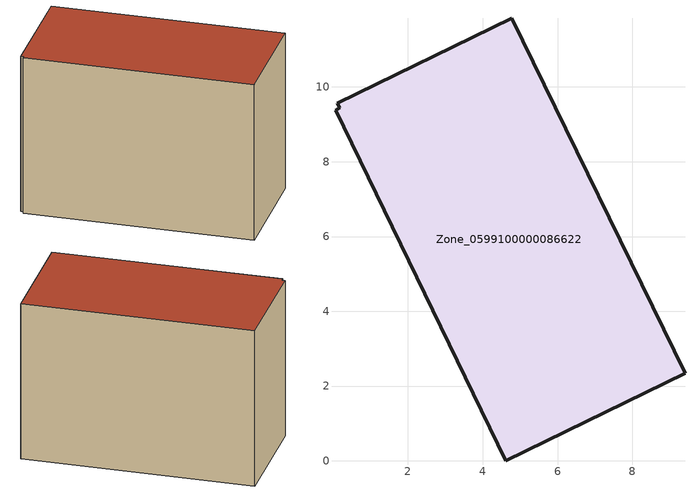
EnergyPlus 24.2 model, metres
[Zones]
Zone_0599100000086622
 floor ground (C_G): 0.11,9.56 4.77,11.84 9.41,2.34 4.62,0 0.06,9.38 0.17,9.44 z0
 wall outside (C_F): 9.41,2.34 4.77,11.84 0.11,9.56 0.17,9.44 0.06,9.38 4.62,0 9.41,2.34 z0:7.53
 roof outside (C_R): 4.77,11.84 0.11,9.56 0.17,9.44 0.06,9.38 4.62,0 9.41,2.34 z7.53
[BUILDING]
Pand.0599100000086622: North Axis=0; Terrain=City; Loads Convergence Tolerance Value=0.04; Temperature Convergence Tolerance Value=0.4; Solar Distribution=FullExterior; Maximum Number of Warmup Days=25; Minimum Number of Warmup Days=1
[Site:Location]
Rotterdam.The.Hague.AP_ZH_NLD Design_Conditions: Latitude=51.96; Longitude=4.45; Time Zone=1; Elevation=-4.5
[SITE:GROUNDTEMPERATURE:BUILDINGSURFACE]
18, 18, 18, 18, 18, 18, 18, 18, 18, 18, 18, 18
[MATERIAL] Thermal Absorptance=0.9; Solar Absorptance=0.7; Visible Absorptance=0.7
Name | Roughness | Thickness | Conductivity | Density | Specific Heat
G.TI.1975-1991 | MediumSmooth | 0.15 | 0.288461 | 540 | 1210
F.TI.1975-1991 | Rough | 0.3 | 0.230769 | 1920 | 840
R.TI.1975-1991 | MediumRough | 0.2 | 0.153846 | 1500 | 1000
[CONSTRUCTION]
C_G: G.TI.1975-1991
C_F: F.TI.1975-1991
C_R: R.TI.1975-1991
[ZONE]
Zone_0599100000086622: Type=1; Multiplier=1; Ceiling Height=Autocalculate; Volume=Autocalculate; Floor Area=autocalculate; Part of Total Floor Area=Yes
[ZONEINFILTRATION:DESIGNFLOWRATE]
Infil_Zone_0599100000086622: Zone or ZoneList or Space or SpaceList=Zone_0599100000086622; Schedule=AlwaysOn; Design Flow Rate Calculation Method=Flow/Area; Flow Rate per Floor Area=0.003; Constant Term Coefficient=1; Temperature Term Coefficient=0; Velocity Term Coefficient=0; Velocity Squared Term Coefficient=0
[HVACTEMPLATE:ZONE:IDEALLOADSAIRSYSTEM]
Zone_0599100000086622: Maximum Heating Supply Air Temperature=50; Minimum Cooling Supply Air Temperature=13; Maximum Heating Supply Air Humidity Ratio=0.0156; Minimum Cooling Supply Air Humidity Ratio=0.0077; Heating Limit=NoLimit; Cooling Limit=NoLimit; Dehumidification Control Type=ConstantSensibleHeatRatio; Cooling Sensible Heat Ratio=0.7; Dehumidification Setpoint=60; Humidification Control Type=None; Humidification Setpoint=30; Outdoor Air Method=None; Outdoor Air Flow Rate per Person=0.00944; Outdoor Air Flow Rate per Zone Floor Area=0; Outdoor Air Flow Rate per Zone=0; Demand Controlled Ventilation Type=None; Outdoor Air Economizer Type=NoEconomizer; Heat Recovery Type=None; Sensible Heat Recovery Effectiveness=0.7; Latent Heat Recovery Effectiveness=0.65
[ZONECONTROL:THERMOSTAT]
ThermostatControl_Zone_0599100000086622: Zone or ZoneList=Zone_0599100000086622; Control Type Schedule=DualSetpointControlType; Control 1=Thermostat_Zone_0599100000086622; Temperature Difference Between Cutout And Setpoint=0
[THERMOSTATSETPOINT:DUALSETPOINT]
Thermostat_Zone_0599100000086622: Heating Setpoint Temperature Schedule=HeatingSetpoint_Zone_0599100000086622; Cooling Setpoint Temperature Schedule=CoolingSetpoint_Zone_0599100000086622
[SCHEDULE:COMPACT]
HeatingSetpoint_Zone_0599100000086622: Through: 12/31, For: AllDays, Until: 24:00, 21
CoolingSetpoint_Zone_0599100000086622: Through: 12/31, For: AllDays, Until: 24:00, 24
DualSetpointControlType: Through: 12/31, For: AllDays, Until: 24:00, 4
AlwaysOn: Through: 12/31, For: AllDays, Until: 24:00, 1
